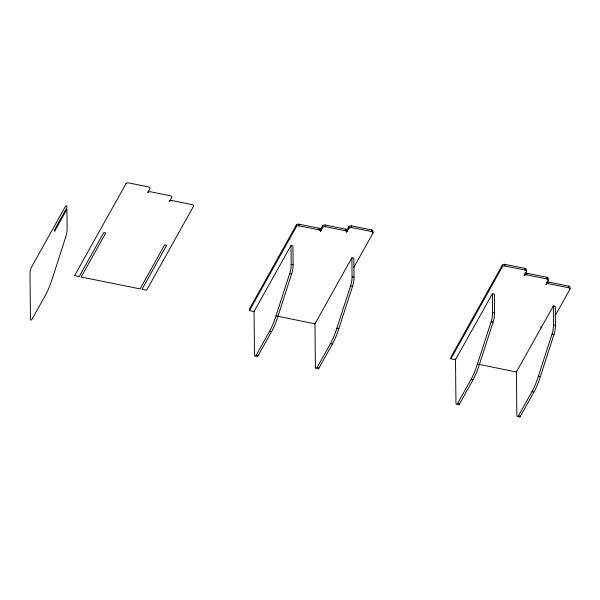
<?xml version="1.0" encoding="UTF-8"?>
<svg xmlns="http://www.w3.org/2000/svg" width="600" height="600" viewBox="0 0 600 600"><rect width="100%" height="100%" fill="white"/><g stroke="black" fill="none" stroke-linecap="round" stroke-linejoin="round"><path stroke-width="0.9" d="M254.048 310.822L254.49 354.36A4.845 1.268 -78.6 0 0 256.095 355.403L269.565 331.29A43.635 11.393 -78.6 0 0 275.985 315.892L289.665 273.6A8.94 2.333 -78.6 0 0 291.165 264.495L290.97 245.49L292.935 245.888L293.13 264.892A8.94 2.333 -78.6 0 1 291.63 273.998L277.95 316.29A43.635 11.393 -78.6 0 1 271.53 331.688L258.06 355.793A4.845 1.268 -78.6 0 1 256.59 356.01M314.955 323.108L315.397 366.645A4.845 1.268 -78.6 0 0 317.002 367.688L330.472 343.575A43.635 11.393 -78.6 0 0 336.892 328.178L350.572 285.885A8.94 2.333 -78.6 0 0 352.072 276.78L351.877 257.775L353.843 258.173L354.038 277.178A8.94 2.333 -78.6 0 1 352.538 286.282L338.858 328.575A43.635 11.393 -78.6 0 1 332.438 343.972L318.968 368.077A4.845 1.268 -78.6 0 1 317.707 368.798M455.498 358.987L455.94 402.525A4.845 1.268 -78.6 0 0 457.545 403.56L471.015 379.455A43.635 11.393 -78.6 0 0 477.442 364.058L491.115 321.765A8.94 2.333 -78.6 0 0 492.615 312.66L492.42 293.655L494.385 294.053L494.58 313.058A8.94 2.333 -78.6 0 1 493.08 322.163L479.408 364.455A43.635 11.393 -78.6 0 1 472.98 379.853L459.51 403.957A4.845 1.268 -78.6 0 1 458.25 404.678M516.405 371.272L516.847 414.81A4.845 1.268 -78.6 0 0 518.452 415.845L531.93 391.74A43.635 11.393 -78.6 0 0 538.35 376.343L552.023 334.05A8.94 2.333 -78.6 0 0 553.523 324.945L553.335 305.94L555.3 306.337L555.487 325.343A8.94 2.333 -78.6 0 1 553.987 334.447L540.315 376.74A43.635 11.393 -78.6 0 1 533.895 392.138L520.418 416.243A4.845 1.268 -78.6 0 1 519.045 416.752M319.103 228.248L319.118 229.897A2.078 1.268 -0.6 0 1 320.415 231.495L320.392 229.845A2.078 1.268 -0.6 0 0 319.103 228.248L299.017 224.197A2.078 1.268 -0.6 0 0 296.377 225.007L249.45 308.97L249.472 310.62L254.055 311.543L290.97 245.49M249.472 310.62L296.4 226.65L296.377 225.007M320.392 229.845L322.635 225.847A2.078 1.268 -0.6 0 1 325.267 225.038L345.353 229.087A2.078 1.268 -0.6 0 1 346.65 230.685L348.885 226.688A2.078 1.268 -0.6 0 1 351.517 225.877L371.603 229.935A2.078 1.268 -0.6 0 1 372.9 231.525L372.915 233.175L353.812 267.36M320.415 231.495L322.65 227.49L322.635 225.847M348.885 226.688L348.9 228.33L346.665 232.335A2.078 1.268 -0.6 0 0 345.368 230.737L345.353 229.087M351.877 257.775L314.962 323.827L275.985 315.892M555.315 315.435L569.895 289.35A2.078 1.268 -0.6 0 0 568.597 287.752L548.513 283.695A2.078 1.268 -0.6 0 0 545.88 284.505L548.115 280.5A2.078 1.268 -0.6 0 0 546.825 278.903L526.74 274.853A2.078 1.268 -0.6 0 0 524.1 275.655L526.342 271.65L526.32 270.007A2.078 1.268 -0.6 0 0 525.03 268.41L504.945 264.36A2.078 1.268 -0.6 0 0 502.305 265.163L450.908 357.135L450.923 358.785L455.505 359.707L492.42 293.655M450.923 358.785L502.327 266.812L502.305 265.163M553.335 305.94L516.412 371.993L477.442 364.058M348.9 228.33A2.078 1.268 -0.6 0 1 351.54 227.528L371.625 231.577A2.078 1.268 -0.6 0 1 372.915 233.175M322.65 227.49A2.078 1.268 -0.6 0 1 325.282 226.688L345.368 230.737M502.327 266.812A2.078 1.268 -0.6 0 1 504.96 266.002L525.045 270.053A2.078 1.268 -0.6 0 1 526.342 271.65M296.4 226.65A2.078 1.268 -0.6 0 1 299.032 225.847L319.118 229.897M525.382 273.21A2.078 1.268 -0.6 0 1 526.717 273.202L546.803 277.252A2.078 1.268 -0.6 0 1 548.1 278.85L548.115 280.5M546.915 282.12A2.078 1.268 -0.6 0 1 548.498 282.053L568.582 286.103A2.078 1.268 -0.6 0 1 569.873 287.7L569.895 289.35M291.165 264.495L293.13 264.892M352.072 276.78L354.038 277.178M492.615 312.66L494.58 313.058M553.523 324.945L555.487 325.343M289.665 273.6L291.63 273.998M350.572 285.885L352.538 286.282M491.115 321.765L493.08 322.163M552.023 334.05L553.987 334.447M336.892 328.178L338.858 328.575M538.35 376.343L540.315 376.74M269.565 331.29L271.53 331.688M330.472 343.575L332.438 343.972M471.015 379.455L472.98 379.853M531.93 391.74L533.895 392.138M256.095 355.403L258.06 355.793M317.002 367.688L318.968 368.077M457.545 403.56L459.51 403.957M518.452 415.845L520.418 416.243M568.582 286.103L568.597 287.752M548.498 282.053L548.513 283.695M546.803 277.252L546.825 278.903M541.013 326.31L541.028 327.96M526.717 273.202L526.74 274.853M525.03 268.41L525.045 270.053M504.945 264.36L504.96 266.002M371.603 229.935L371.625 231.577M351.517 225.877L351.54 227.528M347.317 229.485L347.332 231.135M325.267 225.038L325.282 226.688M321.067 228.645L321.082 230.295M299.017 224.197L299.032 225.847M546.27 282.428A2.078 1.268 -0.6 0 1 546.457 282.308M524.685 273.465A2.078 1.268 -0.6 0 1 525.135 273.278M458.138 404.467A4.845 1.268 -78.6 0 1 458.04 404.175M65.625 237.382L51.953 279.675A43.635 11.393 -78.6 0 1 45.525 295.08L32.055 319.185A4.845 1.268 -78.6 0 1 30.45 318.142L30 273.683A4.845 1.268 -78.6 0 1 31.53 267.038L65.31 206.587A4.845 1.268 -78.6 0 1 66.915 207.63L54.608 229.642L54.63 231.292L66.93 209.272L67.125 228.278A8.94 2.333 -78.6 0 1 65.625 237.382M125.977 183.712L74.58 275.685L79.162 276.608L103.77 232.575L105.735 232.965L81.127 277.005L140.07 288.892L164.685 244.86L166.642 245.25L142.035 289.29L146.618 290.212L193.545 206.25A2.078 1.268 -0.6 0 0 192.255 204.653L172.17 200.595A2.078 1.268 -0.6 0 0 169.53 201.405L171.773 197.4A2.078 1.268 -0.6 0 0 170.475 195.803L150.39 191.752A2.078 1.268 -0.6 0 0 147.757 192.555L149.993 188.55A2.078 1.268 -0.6 0 0 148.703 186.953L128.618 182.903A2.078 1.268 -0.6 0 0 125.977 183.712"/></g></svg>
